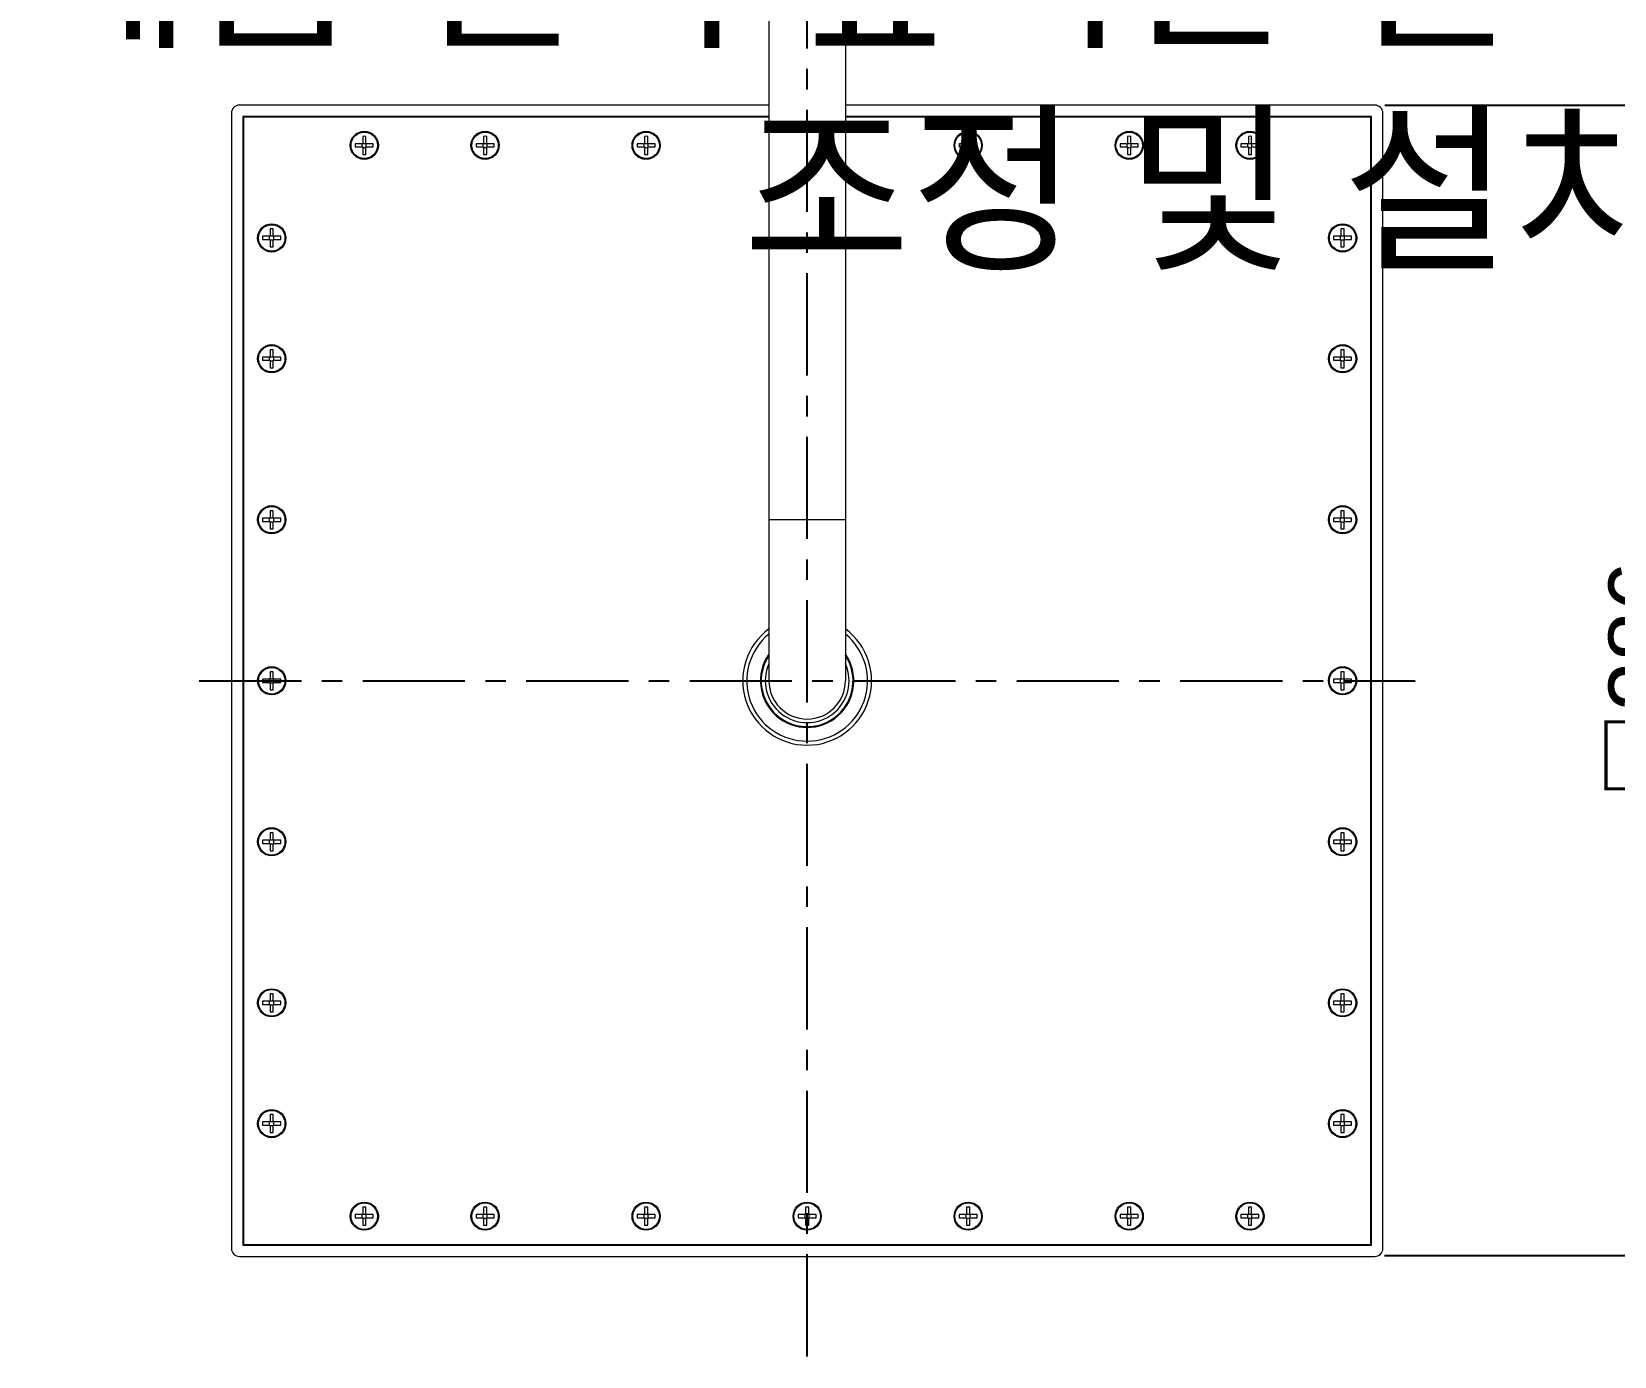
# Model space of a CAD drawing. Header units: millimetres. Extents: x 3895 to 4697, y -1269 to -217.
# Drawn here: x 4113.7 to 4212, y -507.7 to -425.3 of the extents above; entities that cross this region are included whole.
import ezdxf

# ---------------------------------------------------------------- set-up
doc = ezdxf.new("R2010")
doc.units = ezdxf.units.MM
doc.header["$LTSCALE"] = 0.1
doc.linetypes.add('CENTERX2', pattern=[101.6, 63.5, -12.7, 12.7, -12.7])
doc.layers.get('0').update_dxf_attribs({"lineweight": 15})
doc.layers.add('CENTER', color=1, linetype='CENTERX2')
doc.layers.add('DIM', color=3, linetype='Continuous', lineweight=13)
doc.styles.get("Standard").update_dxf_attribs({"font": 'arial.ttf'})
doc.dimstyles.new('ISO-25', dxfattribs={"dimtxt": 2.5, "dimasz": 2.5, "dimexe": 1.25, "dimexo": 0.625, "dimtad": 1, "dimlfac": 5, "dimtxsty": 'Standard', "dimcen": 2.5, "dimadec": 0, "dimazin": 0, "dimtfac": 1, "dimtmove": 0, "dimatfit": 3, "dimfxl": 1, "dimarcsym": 0})

# ---------------------------------------------------------------- blocks, each defined once
blk = doc.blocks.new('*D110')
at = {"layer": 'Defpoints', "color": 0, "transparency": 16777216}
for p in [(4197.151, -429.903), (4216.4, -429.903), (4197.134, -501.403)]:
    blk.add_point(p, dxfattribs=at)
at = {"layer": 'DIM', "color": 0, "lineweight": -2, "transparency": 16777216}
for p, q in [((4197.776, -429.903), (4217.65, -429.903)), ((4216.4, -497.403), (4216.4, -433.903)), ((4197.759, -501.403), (4217.65, -501.403))]:
    blk.add_line(p, q, dxfattribs=at)
at = {"layer": 'DIM', "color": 0, "transparency": 16777216}
for points in [[(4215.733, -433.903), (4217.067, -433.903), (4216.4, -429.903)], [(4215.733, -497.403), (4217.067, -497.403), (4216.4, -501.403)]]:
    blk.add_solid(points, dxfattribs=at)
at = {"layer": 'DIM', "color": 0, "transparency": 16777216, "insert": (4213.733, -465.653), "char_height": 4, "attachment_point": 5, "rotation": 90}
blk.add_mtext('{\\fGulim|b0|i0|c129|p50;□}286', dxfattribs=at)

msp = doc.modelspace()

# ---------------------------------------------------------------- linework, layer by layer
at = {"color": 7, "linetype": 'Continuous'}
for p, q in [((4159.4962, -379.764), (4159.4962, -465.6808)), ((4164.2499, -379.764), (4164.2499, -465.6808)), ((4126.0952, -430.4034), (4126.0952, -500.9583)), ((4159.4962, -429.903), (4126.5956, -429.903)), ((4126.7958, -430.6035), (4126.7958, -500.7581)), ((4159.4962, -430.6035), (4126.7958, -430.6035)), ((4126.8462, -430.6539), (4126.8462, -500.7077)), ((4159.4962, -430.6539), (4126.8462, -430.6539)), ((4197.1505, -429.903), (4164.2499, -429.903)), ((4196.9504, -430.6035), (4164.2499, -430.6035)), ((4196.9, -430.6539), (4164.2499, -430.6539)), ((4196.9, -500.7077), (4196.9, -430.6539)), ((4196.9504, -500.7581), (4196.9504, -430.6035)), ((4197.6509, -500.9583), (4197.6509, -430.4034)), ((4134.2516, -432.3049), (4133.7896, -432.3049)), ((4133.7896, -432.505), (4134.2516, -432.505)), ((4134.2239, -432.505), (4134.2239, -432.3049)), ((4134.2516, -431.8452), (4134.2516, -432.3049)), ((4134.2516, -432.2798), (4134.4517, -432.2798)), ((4134.2516, -432.505), (4134.2516, -432.9646)), ((4134.2516, -432.53), (4134.4517, -432.53)), ((4134.4517, -432.3049), (4134.4517, -431.8452)), ((4134.909, -432.3049), (4134.4517, -432.3049)), ((4134.4517, -432.9646), (4134.4517, -432.505)), ((4134.4517, -432.505), (4134.909, -432.505)), ((4134.4741, -432.505), (4134.4741, -432.3049)), ((4141.7574, -432.3049), (4141.2955, -432.3049)), ((4141.2955, -432.505), (4141.7574, -432.505)), ((4141.7297, -432.505), (4141.7297, -432.3049)), ((4141.7574, -431.8452), (4141.7574, -432.3049)), ((4141.7574, -432.2798), (4141.9576, -432.2798)), ((4141.7574, -432.505), (4141.7574, -432.9646)), ((4141.7574, -432.53), (4141.9576, -432.53)), ((4141.9576, -432.3049), (4141.9576, -431.8452)), ((4142.4148, -432.3049), (4141.9576, -432.3049)), ((4141.9576, -432.9646), (4141.9576, -432.505)), ((4141.9576, -432.505), (4142.4148, -432.505)), ((4141.9799, -432.505), (4141.9799, -432.3049)), ((4151.7652, -432.3049), (4151.3032, -432.3049)), ((4151.3032, -432.505), (4151.7652, -432.505)), ((4151.7375, -432.505), (4151.7375, -432.3049)), ((4151.7652, -431.8452), (4151.7652, -432.3049)), ((4151.7652, -432.2798), (4151.9654, -432.2798)), ((4151.7652, -432.505), (4151.7652, -432.9646)), ((4151.7652, -432.53), (4151.9654, -432.53)), ((4151.9654, -432.3049), (4151.9654, -431.8452)), ((4152.4226, -432.3049), (4151.9654, -432.3049)), ((4151.9654, -432.9646), (4151.9654, -432.505)), ((4151.9654, -432.505), (4152.4226, -432.505)), ((4151.9877, -432.505), (4151.9877, -432.3049)), ((4171.7808, -432.3049), (4171.3188, -432.3049)), ((4171.3188, -432.505), (4171.7808, -432.505)), ((4171.7531, -432.505), (4171.7531, -432.3049)), ((4171.7808, -431.8452), (4171.7808, -432.3049)), ((4171.7808, -432.2798), (4171.981, -432.2798)), ((4171.7808, -432.505), (4171.7808, -432.9646)), ((4171.7808, -432.53), (4171.981, -432.53)), ((4171.981, -432.3049), (4171.981, -431.8452)), ((4172.4382, -432.3049), (4171.981, -432.3049)), ((4171.981, -432.505), (4172.4382, -432.505)), ((4171.981, -432.9646), (4171.981, -432.505)), ((4172.0033, -432.505), (4172.0033, -432.3049)), ((4181.7886, -432.3049), (4181.3266, -432.3049)), ((4181.3266, -432.505), (4181.7886, -432.505)), ((4181.7609, -432.505), (4181.7609, -432.3049)), ((4181.7886, -431.8452), (4181.7886, -432.3049)), ((4181.7886, -432.2798), (4181.9887, -432.2798)), ((4181.7886, -432.505), (4181.7886, -432.9646)), ((4181.7886, -432.53), (4181.9887, -432.53)), ((4181.9887, -432.3049), (4181.9887, -431.8452)), ((4182.446, -432.3049), (4181.9887, -432.3049)), ((4181.9887, -432.505), (4182.446, -432.505)), ((4181.9887, -432.9646), (4181.9887, -432.505)), ((4182.0111, -432.505), (4182.0111, -432.3049)), ((4189.2944, -432.3049), (4188.8325, -432.3049)), ((4188.8325, -432.505), (4189.2944, -432.505)), ((4189.2667, -432.505), (4189.2667, -432.3049)), ((4189.2944, -431.8452), (4189.2944, -432.3049)), ((4189.2944, -432.2798), (4189.4946, -432.2798)), ((4189.2944, -432.505), (4189.2944, -432.9646)), ((4189.2944, -432.53), (4189.4946, -432.53)), ((4189.4946, -432.3049), (4189.4946, -431.8452)), ((4189.9518, -432.3049), (4189.4946, -432.3049)), ((4189.4946, -432.505), (4189.9518, -432.505)), ((4189.4946, -432.9646), (4189.4946, -432.505)), ((4189.5169, -432.505), (4189.5169, -432.3049)), ((4128.4971, -437.5997), (4128.4971, -438.0593)), ((4128.6973, -438.0593), (4128.6973, -437.5997)), ((4195.0489, -437.5997), (4195.0489, -438.0593)), ((4195.2491, -438.0593), (4195.2491, -437.5997)), ((4128.4971, -438.0593), (4128.0351, -438.0593)), ((4128.0351, -438.2595), (4128.4971, -438.2595)), ((4128.4694, -438.2595), (4128.4694, -438.0593)), ((4128.4971, -438.0343), (4128.6973, -438.0343)), ((4128.4971, -438.2595), (4128.4971, -438.7191)), ((4128.4971, -438.2845), (4128.6973, -438.2845)), ((4129.1545, -438.0593), (4128.6973, -438.0593)), ((4128.6973, -438.7191), (4128.6973, -438.2595)), ((4128.6973, -438.2595), (4129.1545, -438.2595)), ((4128.7196, -438.2595), (4128.7196, -438.0593)), ((4195.0489, -438.0593), (4194.5869, -438.0593)), ((4194.5869, -438.2595), (4195.0489, -438.2595)), ((4195.0212, -438.2595), (4195.0212, -438.0593)), ((4195.0489, -438.0343), (4195.2491, -438.0343)), ((4195.0489, -438.2595), (4195.0489, -438.7191)), ((4195.0489, -438.2845), (4195.2491, -438.2845)), ((4195.7063, -438.0593), (4195.2491, -438.0593)), ((4195.2491, -438.2595), (4195.7063, -438.2595)), ((4195.2491, -438.7191), (4195.2491, -438.2595)), ((4195.2714, -438.2595), (4195.2714, -438.0593)), ((4128.4971, -445.1056), (4128.4971, -445.5652)), ((4128.4971, -445.5402), (4128.6973, -445.5402)), ((4128.6973, -445.5652), (4128.6973, -445.1056)), ((4195.0489, -445.1056), (4195.0489, -445.5652)), ((4195.0489, -445.5402), (4195.2491, -445.5402)), ((4195.2491, -445.5652), (4195.2491, -445.1056)), ((4128.4971, -445.5652), (4128.0351, -445.5652)), ((4128.0351, -445.7653), (4128.4971, -445.7653)), ((4128.4694, -445.7653), (4128.4694, -445.5652)), ((4128.4971, -445.7653), (4128.4971, -446.2249)), ((4128.4971, -445.7903), (4128.6973, -445.7903)), ((4129.1545, -445.5652), (4128.6973, -445.5652)), ((4128.6973, -446.2249), (4128.6973, -445.7653)), ((4128.6973, -445.7653), (4129.1545, -445.7653)), ((4128.7196, -445.7653), (4128.7196, -445.5652)), ((4195.0489, -445.5652), (4194.5869, -445.5652)), ((4194.5869, -445.7653), (4195.0489, -445.7653)), ((4195.0212, -445.7653), (4195.0212, -445.5652)), ((4195.0489, -445.7653), (4195.0489, -446.2249)), ((4195.0489, -445.7903), (4195.2491, -445.7903)), ((4195.7063, -445.5652), (4195.2491, -445.5652)), ((4195.2491, -445.7653), (4195.7063, -445.7653)), ((4195.2491, -446.2249), (4195.2491, -445.7653)), ((4195.2714, -445.7653), (4195.2714, -445.5652)), ((4128.4971, -455.1133), (4128.4971, -455.573)), ((4128.6973, -455.573), (4128.6973, -455.1133)), ((4195.0489, -455.1133), (4195.0489, -455.573)), ((4195.2491, -455.573), (4195.2491, -455.1133)), ((4128.4971, -455.573), (4128.0351, -455.573)), ((4128.0351, -455.7731), (4128.4971, -455.7731)), ((4128.4694, -455.7731), (4128.4694, -455.573)), ((4128.4971, -455.5479), (4128.6973, -455.5479)), ((4128.4971, -455.7731), (4128.4971, -456.2327)), ((4128.4971, -455.7981), (4128.6973, -455.7981)), ((4129.1545, -455.573), (4128.6973, -455.573)), ((4128.6973, -456.2327), (4128.6973, -455.7731)), ((4128.6973, -455.7731), (4129.1545, -455.7731)), ((4128.7196, -455.7731), (4128.7196, -455.573)), ((4164.2499, -455.673), (4159.4962, -455.673)), ((4195.0489, -455.573), (4194.5869, -455.573)), ((4194.5869, -455.7731), (4195.0489, -455.7731)), ((4195.0212, -455.7731), (4195.0212, -455.573)), ((4195.0489, -455.5479), (4195.2491, -455.5479)), ((4195.0489, -455.7731), (4195.0489, -456.2327)), ((4195.0489, -455.7981), (4195.2491, -455.7981)), ((4195.7063, -455.573), (4195.2491, -455.573)), ((4195.2491, -455.7731), (4195.7063, -455.7731)), ((4195.2491, -456.2327), (4195.2491, -455.7731)), ((4195.2714, -455.7731), (4195.2714, -455.573)), ((4128.4971, -465.1211), (4128.4971, -465.5807)), ((4128.6973, -465.5807), (4128.6973, -465.1211)), ((4195.0489, -465.1211), (4195.0489, -465.5807)), ((4195.2491, -465.5807), (4195.2491, -465.1211)), ((4128.4971, -465.5807), (4128.0351, -465.5807)), ((4128.0351, -465.7809), (4128.4971, -465.7809)), ((4128.4694, -465.7809), (4128.4694, -465.5807)), ((4128.4971, -465.5557), (4128.6973, -465.5557)), ((4128.4971, -465.7809), (4128.4971, -466.2405)), ((4128.4971, -465.8059), (4128.6973, -465.8059)), ((4129.1545, -465.5807), (4128.6973, -465.5807)), ((4128.6973, -466.2405), (4128.6973, -465.7809)), ((4128.6973, -465.7809), (4129.1545, -465.7809)), ((4128.7196, -465.7809), (4128.7196, -465.5807)), ((4195.0489, -465.5807), (4194.5869, -465.5807)), ((4194.5869, -465.7809), (4195.0489, -465.7809)), ((4195.0212, -465.7809), (4195.0212, -465.5807)), ((4195.0489, -465.5557), (4195.2491, -465.5557)), ((4195.0489, -465.7809), (4195.0489, -466.2405)), ((4195.0489, -465.8059), (4195.2491, -465.8059)), ((4195.7063, -465.5807), (4195.2491, -465.5807)), ((4195.2491, -465.7809), (4195.7063, -465.7809)), ((4195.2491, -466.2405), (4195.2491, -465.7809)), ((4195.2714, -465.7809), (4195.2714, -465.5807)), ((4128.4971, -475.5885), (4128.0351, -475.5885)), ((4128.0351, -475.7887), (4128.4971, -475.7887)), ((4128.4694, -475.7887), (4128.4694, -475.5885)), ((4128.4971, -475.1289), (4128.4971, -475.5885)), ((4128.4971, -475.5635), (4128.6973, -475.5635)), ((4128.4971, -475.7887), (4128.4971, -476.2483)), ((4128.4971, -475.8137), (4128.6973, -475.8137)), ((4128.6973, -475.5885), (4128.6973, -475.1289)), ((4129.1545, -475.5885), (4128.6973, -475.5885)), ((4128.6973, -475.7887), (4129.1545, -475.7887)), ((4128.6973, -476.2483), (4128.6973, -475.7887)), ((4128.7196, -475.7887), (4128.7196, -475.5885)), ((4195.0489, -475.5885), (4194.5869, -475.5885)), ((4194.5869, -475.7887), (4195.0489, -475.7887)), ((4195.0212, -475.7887), (4195.0212, -475.5885)), ((4195.0489, -475.1289), (4195.0489, -475.5885)), ((4195.0489, -475.5635), (4195.2491, -475.5635)), ((4195.0489, -475.7887), (4195.0489, -476.2483)), ((4195.0489, -475.8137), (4195.2491, -475.8137)), ((4195.2491, -475.5885), (4195.2491, -475.1289)), ((4195.7063, -475.5885), (4195.2491, -475.5885)), ((4195.2491, -475.7887), (4195.7063, -475.7887)), ((4195.2491, -476.2483), (4195.2491, -475.7887)), ((4195.2714, -475.7887), (4195.2714, -475.5885)), ((4128.4971, -485.5963), (4128.0351, -485.5963)), ((4128.0351, -485.7965), (4128.4971, -485.7965)), ((4128.4694, -485.7965), (4128.4694, -485.5963)), ((4128.4971, -485.1367), (4128.4971, -485.5963)), ((4128.4971, -485.5713), (4128.6973, -485.5713)), ((4128.4971, -485.7965), (4128.4971, -486.2561)), ((4128.4971, -485.8215), (4128.6973, -485.8215)), ((4128.6973, -485.5963), (4128.6973, -485.1367)), ((4129.1545, -485.5963), (4128.6973, -485.5963)), ((4128.6973, -485.7965), (4129.1545, -485.7965)), ((4128.6973, -486.2561), (4128.6973, -485.7965)), ((4128.7196, -485.7965), (4128.7196, -485.5963)), ((4195.0489, -485.5963), (4194.5869, -485.5963)), ((4194.5869, -485.7965), (4195.0489, -485.7965)), ((4195.0212, -485.7965), (4195.0212, -485.5963)), ((4195.0489, -485.1367), (4195.0489, -485.5963)), ((4195.0489, -485.5713), (4195.2491, -485.5713)), ((4195.0489, -485.7965), (4195.0489, -486.2561)), ((4195.0489, -485.8215), (4195.2491, -485.8215)), ((4195.2491, -485.5963), (4195.2491, -485.1367)), ((4195.7063, -485.5963), (4195.2491, -485.5963)), ((4195.2491, -485.7965), (4195.7063, -485.7965)), ((4195.2491, -486.2561), (4195.2491, -485.7965)), ((4195.2714, -485.7965), (4195.2714, -485.5963)), ((4128.4971, -492.6425), (4128.4971, -493.1022)), ((4128.6973, -493.1022), (4128.6973, -492.6425)), ((4195.0489, -492.6425), (4195.0489, -493.1022)), ((4195.2491, -493.1022), (4195.2491, -492.6425)), ((4128.4971, -493.1022), (4128.0351, -493.1022)), ((4128.0351, -493.3023), (4128.4971, -493.3023)), ((4128.4694, -493.3023), (4128.4694, -493.1022)), ((4128.4971, -493.0771), (4128.6973, -493.0771)), ((4128.4971, -493.3023), (4128.4971, -493.7619)), ((4128.4971, -493.3273), (4128.6973, -493.3273)), ((4129.1545, -493.1022), (4128.6973, -493.1022)), ((4128.6973, -493.3023), (4129.1545, -493.3023)), ((4128.6973, -493.7619), (4128.6973, -493.3023)), ((4128.7196, -493.3023), (4128.7196, -493.1022)), ((4195.0489, -493.1022), (4194.5869, -493.1022)), ((4194.5869, -493.3023), (4195.0489, -493.3023)), ((4195.0212, -493.3023), (4195.0212, -493.1022)), ((4195.0489, -493.0771), (4195.2491, -493.0771)), ((4195.0489, -493.3023), (4195.0489, -493.7619)), ((4195.0489, -493.3273), (4195.2491, -493.3273)), ((4195.7063, -493.1022), (4195.2491, -493.1022)), ((4195.2491, -493.3023), (4195.7063, -493.3023)), ((4195.2491, -493.7619), (4195.2491, -493.3023)), ((4195.2714, -493.3023), (4195.2714, -493.1022)), ((4134.2516, -498.397), (4134.2516, -498.8566)), ((4134.4517, -498.8566), (4134.4517, -498.397)), ((4141.7574, -498.397), (4141.7574, -498.8566)), ((4141.9576, -498.8566), (4141.9576, -498.397)), ((4151.7652, -498.397), (4151.7652, -498.8566)), ((4151.9654, -498.8566), (4151.9654, -498.397)), ((4161.773, -498.397), (4161.773, -498.8566)), ((4161.9732, -498.8566), (4161.9732, -498.397)), ((4171.7808, -498.397), (4171.7808, -498.8566)), ((4171.981, -498.8566), (4171.981, -498.397)), ((4181.7886, -498.397), (4181.7886, -498.8566)), ((4181.9887, -498.8566), (4181.9887, -498.397)), ((4189.2944, -498.397), (4189.2944, -498.8566)), ((4189.4946, -498.8566), (4189.4946, -498.397)), ((4134.2516, -498.8566), (4133.7896, -498.8566)), ((4133.7896, -499.0568), (4134.2516, -499.0568)), ((4134.2239, -499.0568), (4134.2239, -498.8566)), ((4134.2516, -498.8316), (4134.4517, -498.8316)), ((4134.2516, -499.0568), (4134.2516, -499.5164)), ((4134.2516, -499.0818), (4134.4517, -499.0818)), ((4134.909, -498.8566), (4134.4517, -498.8566)), ((4134.4517, -499.0568), (4134.909, -499.0568)), ((4134.4517, -499.5164), (4134.4517, -499.0568)), ((4134.4741, -499.0568), (4134.4741, -498.8566)), ((4141.7574, -498.8566), (4141.2955, -498.8566)), ((4141.2955, -499.0568), (4141.7574, -499.0568)), ((4141.7297, -499.0568), (4141.7297, -498.8566)), ((4141.7574, -498.8316), (4141.9576, -498.8316)), ((4141.7574, -499.0568), (4141.7574, -499.5164)), ((4141.7574, -499.0818), (4141.9576, -499.0818)), ((4142.4148, -498.8566), (4141.9576, -498.8566)), ((4141.9576, -499.0568), (4142.4148, -499.0568)), ((4141.9576, -499.5164), (4141.9576, -499.0568)), ((4141.9799, -499.0568), (4141.9799, -498.8566)), ((4151.7652, -498.8566), (4151.3032, -498.8566)), ((4151.3032, -499.0568), (4151.7652, -499.0568)), ((4151.7375, -499.0568), (4151.7375, -498.8566)), ((4151.7652, -498.8316), (4151.9654, -498.8316)), ((4151.7652, -499.0568), (4151.7652, -499.5164)), ((4151.7652, -499.0818), (4151.9654, -499.0818)), ((4152.4226, -498.8566), (4151.9654, -498.8566)), ((4151.9654, -499.0568), (4152.4226, -499.0568)), ((4151.9654, -499.5164), (4151.9654, -499.0568)), ((4151.9877, -499.0568), (4151.9877, -498.8566)), ((4161.773, -498.8566), (4161.311, -498.8566)), ((4161.311, -499.0568), (4161.773, -499.0568)), ((4161.7453, -499.0568), (4161.7453, -498.8566)), ((4161.773, -498.8316), (4161.9732, -498.8316)), ((4161.773, -499.0568), (4161.773, -499.5164)), ((4161.773, -499.0818), (4161.9732, -499.0818)), ((4162.4304, -498.8566), (4161.9732, -498.8566)), ((4161.9732, -499.0568), (4162.4304, -499.0568)), ((4161.9732, -499.5164), (4161.9732, -499.0568)), ((4161.9955, -499.0568), (4161.9955, -498.8566)), ((4171.7808, -498.8566), (4171.3188, -498.8566)), ((4171.3188, -499.0568), (4171.7808, -499.0568)), ((4171.7531, -499.0568), (4171.7531, -498.8566)), ((4171.7808, -498.8316), (4171.981, -498.8316)), ((4171.7808, -499.0568), (4171.7808, -499.5164)), ((4171.7808, -499.0818), (4171.981, -499.0818)), ((4172.4382, -498.8566), (4171.981, -498.8566)), ((4171.981, -499.0568), (4172.4382, -499.0568)), ((4171.981, -499.5164), (4171.981, -499.0568)), ((4172.0033, -499.0568), (4172.0033, -498.8566)), ((4181.7886, -498.8566), (4181.3266, -498.8566)), ((4181.3266, -499.0568), (4181.7886, -499.0568)), ((4181.7609, -499.0568), (4181.7609, -498.8566)), ((4181.7886, -498.8316), (4181.9887, -498.8316)), ((4181.7886, -499.0568), (4181.7886, -499.5164)), ((4181.7886, -499.0818), (4181.9887, -499.0818)), ((4182.446, -498.8566), (4181.9887, -498.8566)), ((4181.9887, -499.0568), (4182.446, -499.0568)), ((4181.9887, -499.5164), (4181.9887, -499.0568)), ((4182.0111, -499.0568), (4182.0111, -498.8566)), ((4189.2944, -498.8566), (4188.8325, -498.8566)), ((4188.8325, -499.0568), (4189.2944, -499.0568)), ((4189.2667, -499.0568), (4189.2667, -498.8566)), ((4189.2944, -498.8316), (4189.4946, -498.8316)), ((4189.2944, -499.0568), (4189.2944, -499.5164)), ((4189.2944, -499.0818), (4189.4946, -499.0818)), ((4189.9518, -498.8566), (4189.4946, -498.8566)), ((4189.4946, -499.0568), (4189.9518, -499.0568)), ((4189.4946, -499.5164), (4189.4946, -499.0568)), ((4189.5169, -499.0568), (4189.5169, -498.8566)), ((4126.5956, -501.4587), (4197.1505, -501.4587)), ((4126.7958, -500.7581), (4196.9504, -500.7581)), ((4126.8462, -500.7077), (4196.9, -500.7077))]:
    msp.add_line(p, q, dxfattribs=at)
for centre, radius in [((4134.3517, -432.4049), 0.8757), ((4134.3517, -432.4049), 0.8231), ((4141.8575, -432.4049), 0.8757), ((4141.8575, -432.4049), 0.8231), ((4151.8653, -432.4049), 0.8757), ((4151.8653, -432.4049), 0.8231), ((4171.8809, -432.4049), 0.8757), ((4171.8809, -432.4049), 0.8231), ((4181.8887, -432.4049), 0.8757), ((4181.8887, -432.4049), 0.8231), ((4189.3945, -432.4049), 0.8757), ((4189.3945, -432.4049), 0.8231), ((4128.5972, -438.1594), 0.8757), ((4128.5972, -438.1594), 0.8231), ((4195.149, -438.1594), 0.8757), ((4195.149, -438.1594), 0.8231), ((4128.5972, -445.6652), 0.8757), ((4128.5972, -445.6652), 0.8231), ((4195.149, -445.6652), 0.8757), ((4195.149, -445.6652), 0.8231), ((4128.5972, -455.673), 0.8757), ((4128.5972, -455.673), 0.8231), ((4195.149, -455.673), 0.8757), ((4195.149, -455.673), 0.8231), ((4128.5972, -465.6808), 0.8757), ((4128.5972, -465.6808), 0.8231), ((4195.149, -465.6808), 0.8757), ((4195.149, -465.6808), 0.8231), ((4128.5972, -475.6886), 0.8757), ((4128.5972, -475.6886), 0.8231), ((4195.149, -475.6886), 0.8757), ((4195.149, -475.6886), 0.8231), ((4128.5972, -485.6964), 0.8757), ((4128.5972, -485.6964), 0.8231), ((4195.149, -485.6964), 0.8757), ((4195.149, -485.6964), 0.8231), ((4128.5972, -493.2022), 0.8757), ((4128.5972, -493.2022), 0.8231), ((4195.149, -493.2022), 0.8757), ((4195.149, -493.2022), 0.8231), ((4134.3517, -498.9567), 0.8757), ((4134.3517, -498.9567), 0.8231), ((4141.8575, -498.9567), 0.8757), ((4141.8575, -498.9567), 0.8231), ((4151.8653, -498.9567), 0.8757), ((4151.8653, -498.9567), 0.8231), ((4161.8731, -498.9567), 0.8757), ((4161.8731, -498.9567), 0.8231), ((4171.8809, -498.9567), 0.8757), ((4171.8809, -498.9567), 0.8231), ((4181.8887, -498.9567), 0.8757), ((4181.8887, -498.9567), 0.8231), ((4189.3945, -498.9567), 0.8757), ((4189.3945, -498.9567), 0.8231)]:
    msp.add_circle(centre, radius, dxfattribs=at)
for centre, radius, start, end in [((4126.5956, -430.4034), 0.5004, 90, 180), ((4197.1505, -430.4034), 0.5004, 0, 90), ((4138.2904, -432.4049), 4.5019, 178.726271, 181.273729), ((4134.3517, -436.3445), 4.5003, 88.725757, 91.274243), ((4130.4118, -432.4049), 4.4983, 358.725184, 1.274816), ((4145.7963, -432.4049), 4.5019, 178.726271, 181.273729), ((4141.8575, -436.3445), 4.5003, 88.725757, 91.274243), ((4137.9177, -432.4049), 4.4983, 358.725184, 1.274816), ((4155.8041, -432.4049), 4.5019, 178.726271, 181.273729), ((4151.8653, -436.3445), 4.5003, 88.725757, 91.274243), ((4147.9254, -432.4049), 4.4983, 358.725184, 1.274816), ((4175.8196, -432.4049), 4.5019, 178.726271, 181.273729), ((4171.8809, -436.3445), 4.5003, 88.725757, 91.274243), ((4167.941, -432.4049), 4.4983, 358.725184, 1.274816), ((4185.8274, -432.4049), 4.5019, 178.726271, 181.273729), ((4181.8887, -436.3445), 4.5003, 88.725757, 91.274243), ((4177.9488, -432.4049), 4.4983, 358.725184, 1.274816), ((4193.3333, -432.4049), 4.5019, 178.726271, 181.273729), ((4189.3945, -436.3445), 4.5003, 88.725757, 91.274243), ((4185.4547, -432.4049), 4.4983, 358.725184, 1.274816), ((4134.3517, -428.4654), 4.5003, 268.725757, 271.274243), ((4141.8575, -428.4654), 4.5003, 268.725757, 271.274243), ((4151.8653, -428.4654), 4.5003, 268.725757, 271.274243), ((4171.8809, -428.4654), 4.5003, 268.725757, 271.274243), ((4181.8887, -428.4654), 4.5003, 268.725757, 271.274243), ((4189.3945, -428.4654), 4.5003, 268.725757, 271.274243), ((4128.5972, -442.0989), 4.5003, 88.725757, 91.274243), ((4195.149, -442.0989), 4.5003, 88.725757, 91.274243), ((4132.536, -438.1594), 4.5019, 178.726271, 181.273729), ((4124.6573, -438.1594), 4.4983, 358.725184, 1.274816), ((4199.0878, -438.1594), 4.5019, 178.726271, 181.273729), ((4191.2091, -438.1594), 4.4983, 358.725184, 1.274816), ((4128.5972, -434.2199), 4.5003, 268.725757, 271.274243), ((4195.149, -434.2199), 4.5003, 268.725757, 271.274243), ((4128.5972, -449.6048), 4.5003, 88.725757, 91.274243), ((4195.149, -449.6048), 4.5003, 88.725757, 91.274243), ((4132.536, -445.6652), 4.5019, 178.726271, 181.273729), ((4128.5972, -441.7257), 4.5003, 268.725757, 271.274243), ((4124.6573, -445.6652), 4.4983, 358.725184, 1.274816), ((4199.0878, -445.6652), 4.5019, 178.726271, 181.273729), ((4195.149, -441.7257), 4.5003, 268.725757, 271.274243), ((4191.2091, -445.6652), 4.4983, 358.725184, 1.274816), ((4128.5972, -459.6126), 4.5003, 88.725757, 91.274243), ((4195.149, -459.6126), 4.5003, 88.725757, 91.274243), ((4132.536, -455.673), 4.5019, 178.726271, 181.273729), ((4128.5972, -451.7335), 4.5003, 268.725757, 271.274243), ((4124.6573, -455.673), 4.4983, 358.725184, 1.274816), ((4199.0878, -455.673), 4.5019, 178.726271, 181.273729), ((4195.149, -451.7335), 4.5003, 268.725757, 271.274243), ((4191.2091, -455.673), 4.4983, 358.725184, 1.274816), ((4161.8731, -465.6808), 4.0031, 126.464838, 53.535162), ((4161.8731, -465.6808), 3.7529, 129.367448, 50.631204), ((4161.8731, -465.6808), 2.9023, 145.04853, 34.958551), ((4161.8731, -465.6808), 2.8522, 146.514849, 33.485151), ((4128.5972, -469.6203), 4.5003, 88.725757, 91.274243), ((4161.8731, -465.6808), 2.602, 156.271143, 23.636057), ((4195.149, -469.6203), 4.5003, 88.725757, 91.274243), ((4132.536, -465.6808), 4.5019, 178.726271, 180.000059), ((4132.536, -465.6808), 4.5019, 179.999941, 181.273729), ((4124.6573, -465.6808), 4.4983, 358.725184, 1.274816), ((4161.8731, -465.6808), 2.3768, 180, 0), ((4199.0878, -465.6808), 4.5019, 178.726271, 180.000059), ((4199.0878, -465.6808), 4.5019, 179.999941, 181.273729), ((4191.2091, -465.6808), 4.4983, 358.725184, 1.274816), ((4128.5972, -461.7413), 4.5003, 268.725757, 271.274243), ((4161.8731, -465.6808), 2.3768, 209.027198, 211.462129), ((4161.8731, -465.6808), 2.3768, 328.52502, 330.995989), ((4195.149, -461.7413), 4.5003, 268.725757, 271.274243), ((4132.536, -475.6886), 4.5019, 178.726271, 181.273729), ((4128.5972, -479.6281), 4.5003, 88.725757, 91.274243), ((4124.6573, -475.6886), 4.4983, 358.725184, 1.274816), ((4199.0878, -475.6886), 4.5019, 178.726271, 181.273729), ((4195.149, -479.6281), 4.5003, 88.725757, 91.274243), ((4191.2091, -475.6886), 4.4983, 358.725184, 1.274816), ((4128.5972, -471.7491), 4.5003, 268.725757, 271.274243), ((4195.149, -471.7491), 4.5003, 268.725757, 271.274243), ((4132.536, -485.6964), 4.5019, 178.726271, 181.273729), ((4128.5972, -489.6359), 4.5003, 88.725757, 91.274243), ((4124.6573, -485.6964), 4.4983, 358.725184, 1.274816), ((4199.0878, -485.6964), 4.5019, 178.726271, 181.273729), ((4195.149, -489.6359), 4.5003, 88.725757, 91.274243), ((4191.2091, -485.6964), 4.4983, 358.725184, 1.274816), ((4128.5972, -481.7569), 4.5003, 268.725757, 271.274243), ((4195.149, -481.7569), 4.5003, 268.725757, 271.274243), ((4128.5972, -497.1418), 4.5003, 88.725757, 91.274243), ((4195.149, -497.1418), 4.5003, 88.725757, 91.274243), ((4132.536, -493.2022), 4.5019, 178.726271, 181.273729), ((4124.6573, -493.2022), 4.4983, 358.725184, 1.274816), ((4199.0878, -493.2022), 4.5019, 178.726271, 181.273729), ((4191.2091, -493.2022), 4.4983, 358.725184, 1.274816), ((4128.5972, -489.2627), 4.5003, 268.725757, 271.274243), ((4195.149, -489.2627), 4.5003, 268.725757, 271.274243), ((4134.3517, -502.8962), 4.5003, 88.725757, 91.274243), ((4141.8575, -502.8962), 4.5003, 88.725757, 91.274243), ((4151.8653, -502.8962), 4.5003, 88.725757, 91.274243), ((4161.8731, -502.8962), 4.5003, 88.725757, 91.274243), ((4171.8809, -502.8962), 4.5003, 88.725757, 91.274243), ((4181.8887, -502.8962), 4.5003, 88.725757, 91.274243), ((4189.3945, -502.8962), 4.5003, 88.725757, 91.274243), ((4138.2904, -498.9567), 4.5019, 178.726271, 181.273729), ((4134.3517, -495.0172), 4.5003, 268.725757, 271.274243), ((4130.4118, -498.9567), 4.4983, 358.725184, 1.274816), ((4145.7963, -498.9567), 4.5019, 178.726271, 181.273729), ((4141.8575, -495.0172), 4.5003, 268.725757, 271.274243), ((4137.9177, -498.9567), 4.4983, 358.725184, 1.274816), ((4155.8041, -498.9567), 4.5019, 178.726271, 181.273729), ((4151.8653, -495.0172), 4.5003, 268.725757, 271.274243), ((4147.9254, -498.9567), 4.4983, 358.725184, 1.274816), ((4165.8119, -498.9567), 4.5019, 178.726271, 181.273729), ((4161.8731, -495.0172), 4.5003, 268.725757, 271.274243), ((4157.9332, -498.9567), 4.4983, 358.725184, 1.274816), ((4175.8196, -498.9567), 4.5019, 178.726271, 181.273729), ((4171.8809, -495.0172), 4.5003, 268.725757, 271.274243), ((4167.941, -498.9567), 4.4983, 358.725184, 1.274816), ((4185.8274, -498.9567), 4.5019, 178.726271, 181.273729), ((4181.8887, -495.0172), 4.5003, 268.725757, 271.274243), ((4177.9488, -498.9567), 4.4983, 358.725184, 1.274816), ((4193.3333, -498.9567), 4.5019, 178.726271, 181.273729), ((4189.3945, -495.0172), 4.5003, 268.725757, 271.274243), ((4185.4547, -498.9567), 4.4983, 358.725184, 1.274816), ((4126.5956, -500.9583), 0.5004, 180, 270), ((4197.1505, -500.9583), 0.5004, 270, 0)]:
    msp.add_arc(centre, radius, start, end, dxfattribs=at)
at = {"layer": 'CENTER'}
for p, q in [((4161.8731, -507.667), (4161.8731, -345.7494)), ((4124.0952, -465.6808), (4199.6509, -465.6808))]:
    msp.add_line(p, q, dxfattribs=at)

# ---------------------------------------------------------------- texts
at = {"layer": 'DIM', "insert": (4294.8391, -440.1865), "char_height": 8.294062, "attachment_point": 9}
msp.add_mtext('{\\fGulim|b0|i0|c129|p50;제품 설치 높이는 설치 환경을 고려하여 \\P조정 및 설치 하시기 바랍니다}', dxfattribs=at)

# ---------------------------------------------------------------- dimensions: what is measured, and where the dimension line sits
at = {"layer": 'DIM'}
dim = msp.add_linear_dim(base=(4216.4, -429.903), p1=(4197.1344, -501.403), p2=(4197.1505, -429.903), angle=90, text='{\\fGulim|b0|i0|c129|p50;□}<>', dimstyle='ISO-25', override={"dimtxt": 4, "dimasz": 4, "dimlfac": 4, "dimfxl": 1.25}, dxfattribs=at)
dim.commit()
dim.dimension.update_dxf_attribs({"geometry": '*D110', "text_midpoint": (4216.4, -465.653), "dimtype": 160})

doc.saveas('drawing.dxf')
